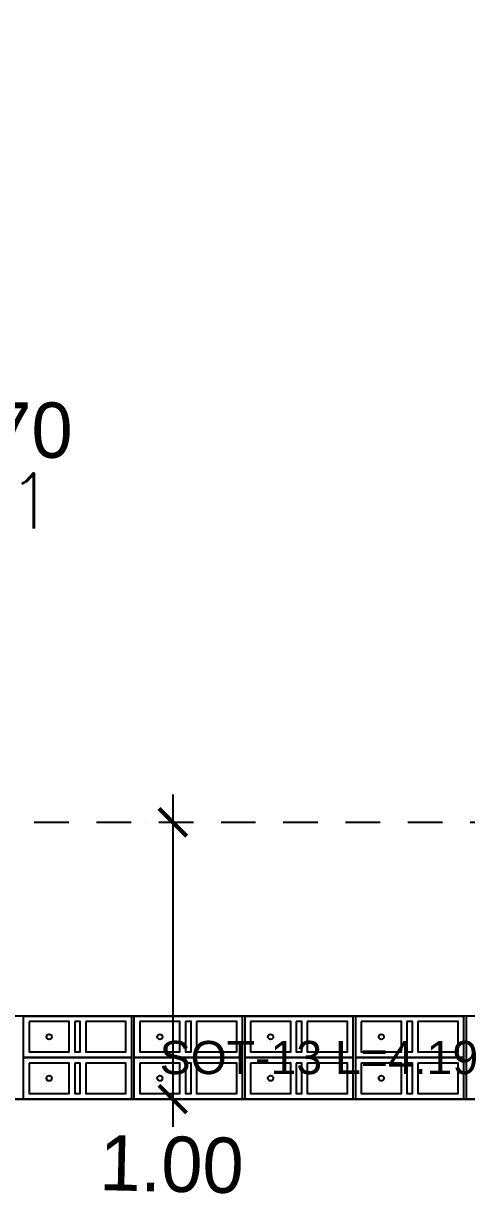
# Model space of a CAD drawing. Header units: metres. Extents: x -33.7 to 12.8, y -17.6 to 9.1.
# Drawn here: x -1.573 to 0.027, y -4.137 to 0.122 of the extents above; entities that cross this region are included whole.
import ezdxf
from ezdxf.enums import TextEntityAlignment as Align

# ---------------------------------------------------------------- set-up
doc = ezdxf.new("R2010")
doc.units = ezdxf.units.M
doc.linetypes.add('HIDDEN', pattern=[0.375, 0.25, -0.125])
for name, color, linetype in [('BLOCK251', 1, 'Continuous'), ('CIMIENTO 004', 4, 'Continuous'), ('COTAS', 1, 'Continuous'), ('CUANT-MUROS-TEXTO', 7, 'Continuous'), ('S-cotas 001', 1, 'Continuous'), ('SOT Muro de contencion de 30cm', 6, 'Continuous'), ('TEX5', 4, 'Continuous'), ('ZAPATA', 6, 'Continuous')]:
    doc.layers.add(name, color=color, linetype=linetype)
doc.styles.add('ROMANS', font='romans')
doc.styles.add('ROTULOS', font='GOTHIC.TTF')
doc.styles.get("Standard").update_dxf_attribs({"font": 'arial.ttf'})
doc.dimstyles.new('DIM_100_2', dxfattribs={"dimtxt": 0.2, "dimasz": 0.1, "dimexe": 0.1, "dimexo": 0.1, "dimgap": 0.15, "dimtad": 1, "dimtxsty": 'ROTULOS', "dimblk": 'ARCHTICK', "dimcen": 0.1, "dimdle": 0.1, "dimclrd": 256, "dimclre": 256, "dimclrt": 1, "dimaunit": 1, "dimadec": 3, "dimazin": 3, "dimtfac": 1, "dimtix": 1, "dimtmove": 2, "dimatfit": 0, "dimldrblk": 'FLECHA', "dimfxl": 0.25, "dimtvp": 1, "dimlwd": -1, "dimlwe": -1})

# ---------------------------------------------------------------- blocks, each defined once
blk = doc.blocks.new('*U130')
for points in [[(-0.075, 0.4), (0.075, 0.4), (0.075, 0.01), (-0.075, 0.01)], [(0.055, 0.38), (-0.055, 0.38), (-0.055, 0.235), (0.055, 0.235)], [(0.055, 0.215), (-0.055, 0.215), (-0.055, 0.195), (0.055, 0.195)], [(0.055, 0.175), (-0.055, 0.175), (-0.055, 0.03), (0.055, 0.03)]]:
    blk.add_lwpolyline(points, close=True)
at = {"color": 251}
blk.add_lwpolyline([(-0.075, 0), (0.075, 0)], dxfattribs=at)
at = {"color": 3}
blk.add_circle((0, 0.3075), 0.00953, dxfattribs=at)
blk = doc.blocks.new('*U131')
for points in [[(-0.075, 0.4), (0.075, 0.4), (0.075, 0.01), (-0.075, 0.01)], [(0.055, 0.38), (-0.055, 0.38), (-0.055, 0.235), (0.055, 0.235)], [(0.055, 0.215), (-0.055, 0.215), (-0.055, 0.195), (0.055, 0.195)], [(0.055, 0.175), (-0.055, 0.175), (-0.055, 0.03), (0.055, 0.03)]]:
    blk.add_lwpolyline(points, close=True)
at = {"color": 251}
blk.add_lwpolyline([(-0.075, 0), (0.075, 0)], dxfattribs=at)
at = {"color": 3}
blk.add_circle((0, 0.3075), 0.00953, dxfattribs=at)
blk = doc.blocks.new('*U132')
for points in [[(-0.075, 0.4), (0.075, 0.4), (0.075, 0.01), (-0.075, 0.01)], [(0.055, 0.38), (-0.055, 0.38), (-0.055, 0.235), (0.055, 0.235)], [(0.055, 0.215), (-0.055, 0.215), (-0.055, 0.195), (0.055, 0.195)], [(0.055, 0.175), (-0.055, 0.175), (-0.055, 0.03), (0.055, 0.03)]]:
    blk.add_lwpolyline(points, close=True)
at = {"color": 251}
blk.add_lwpolyline([(-0.075, 0), (0.075, 0)], dxfattribs=at)
at = {"color": 3}
blk.add_circle((0, 0.3075), 0.00953, dxfattribs=at)
blk = doc.blocks.new('*U133')
for points in [[(-0.075, 0.4), (0.075, 0.4), (0.075, 0.01), (-0.075, 0.01)], [(0.055, 0.38), (-0.055, 0.38), (-0.055, 0.235), (0.055, 0.235)], [(0.055, 0.215), (-0.055, 0.215), (-0.055, 0.195), (0.055, 0.195)], [(0.055, 0.175), (-0.055, 0.175), (-0.055, 0.03), (0.055, 0.03)]]:
    blk.add_lwpolyline(points, close=True)
at = {"color": 251}
blk.add_lwpolyline([(-0.075, 0), (0.075, 0)], dxfattribs=at)
at = {"color": 3}
blk.add_circle((0, 0.3075), 0.00953, dxfattribs=at)
blk = doc.blocks.new('_ArchTick')
at = {"color": 0, "linetype": 'ByBlock', "lineweight": -2, "const_width": 0.15}
blk.add_lwpolyline([(-0.5, -0.5), (0.5, 0.5)], dxfattribs=at)
blk = doc.blocks.new('*D422')
at = {"layer": 'COTAS', "transparency": 16777216}
for p, q in [((-3.0093, -1.5003), (-2.1093, -1.5003)), ((-2.9093, -1.6003), (-2.9093, -1.6003)), ((-2.2093, -1.6003), (-2.2093, -1.6003))]:
    blk.add_line(p, q, dxfattribs=at)
at = {"layer": 'Defpoints', "color": 0, "transparency": 16777216}
for p in [(-2.9093, -1.5003), (-2.2093, -1.5003), (-2.2093, -1.5003)]:
    blk.add_point(p, dxfattribs=at)
at = {"layer": 'COTAS', "linetype": 'ByBlock', "transparency": 16777216, "xscale": 0.1, "yscale": 0.1, "zscale": 0.1, "rotation": 180}
blk.add_blockref('_ArchTick', (-2.9093, -1.5003), dxfattribs=at)
at = {"layer": 'COTAS', "linetype": 'ByBlock', "transparency": 16777216, "xscale": 0.1, "yscale": 0.1, "zscale": 0.1}
blk.add_blockref('_ArchTick', (-2.2093, -1.5003), dxfattribs=at)
at = {"layer": 'COTAS', "color": 1, "transparency": 16777216, "insert": (-1.6558, -1.3481), "char_height": 0.2, "attachment_point": 5, "style": 'ROTULOS'}
blk.add_mtext('\\A1;0.70', dxfattribs=at)
blk = doc.blocks.new('FLECHA')
h = blk.add_hatch(color=256)
edge = h.paths.add_edge_path()
edge.add_line((-0.76, -0.716), (-0.346, 0))
edge.add_line((-0.346, 0), (-0.76, 0.716))
edge.add_arc((-0.63, 0.791), 0.15, 30, 210, ccw=False)
edge.add_line((-0.5, 0.866), (0, 0))
edge.add_line((0, 0), (-0.5, -0.866))
edge.add_arc((-0.63, -0.791), 0.15, 150, 330, ccw=False)
blk.add_line((-0.346, 0), (-1.83, 0))
blk.add_lwpolyline([(-0.76, -0.716), (-0.346, 0), (-0.76, 0.716, -1), (-0.5, 0.866), (0, 0), (-0.5, -0.866, -1)], format="xyb", close=True)
blk = doc.blocks.new('*D432')
at = {"layer": 'Defpoints', "color": 0, "transparency": 16777216}
for p in [(-1.0338, -2.7636), (-1.0338, -3.7636), (-1.0338, -3.7636)]:
    blk.add_point(p, dxfattribs=at)
at = {"layer": 'S-cotas 001', "transparency": 16777216}
for p, q in [((-1.0338, -2.6636), (-1.0338, -3.8636)), ((-1.1338, -2.7636), (-1.1338, -2.7636)), ((-1.1338, -3.7636), (-1.1338, -3.7636))]:
    blk.add_line(p, q, dxfattribs=at)
at = {"layer": 'S-cotas 001', "linetype": 'ByBlock', "transparency": 16777216, "xscale": 0.1, "yscale": 0.1, "zscale": 0.1}
for p, rotation in [((-1.0338, -2.7636), 90), ((-1.0338, -3.7636), 270)]:
    blk.add_blockref('_ArchTick', p, dxfattribs=dict(at, rotation=rotation))
at = {"layer": 'S-cotas 001', "color": 1, "transparency": 16777216, "insert": (-1.0377, -3.9999), "char_height": 0.2, "attachment_point": 5, "rotation": 358.7095, "style": 'ROTULOS'}
blk.add_mtext('\\A1;1.00', dxfattribs=at)

msp = doc.modelspace()

# ---------------------------------------------------------------- linework, layer by layer
at = {"layer": 'CIMIENTO 004', "linetype": 'HIDDEN', "ltscale": 0.5}
msp.add_lwpolyline([(-4.5093, -0.2387), (-2.2093, -0.2387), (-2.2093, -2.7636), (1.439, -2.7636)], dxfattribs=at)
at = {"layer": 'CIMIENTO 004'}
msp.add_lwpolyline([(-10.0922, -3.7636), (1.489, -3.7636)], dxfattribs=at)
at = {"layer": 'SOT Muro de contencion de 30cm'}
msp.add_lwpolyline([(-2.6, -3.7636), (1.589, -3.7636), (1.589, -3.4636), (-2.6, -3.4636)], close=True, dxfattribs=at)
at = {"layer": 'ZAPATA'}
msp.add_lwpolyline([(1.889, 3.3291), (1.889, -3.7636), (-4.6593, -3.7636)], dxfattribs=at)

# ---------------------------------------------------------------- block references
at = {"layer": 'BLOCK251', "rotation": 90.00000000000017}
for name, p in [('*U130', (-1.1727, -3.5386)), ('*U131', (-0.7727, -3.5386)), ('*U132', (-0.3727, -3.5386)), ('*U133', (0.0273, -3.5386)), ('*U130', (-1.1727, -3.6886)), ('*U131', (-0.7727, -3.6886)), ('*U132', (-0.3727, -3.6886)), ('*U133', (0.0273, -3.6886))]:
    msp.add_blockref(name, p, dxfattribs=at)

# ---------------------------------------------------------------- texts
at = {"layer": 'CUANT-MUROS-TEXTO'}
msp.add_text('SOT-13 L=4.19', height=0.12, dxfattribs=at).set_placement((-0.5055, -3.6136), align=Align.MIDDLE_CENTER)
at = {"layer": 'TEX5', "style": 'ROMANS'}
msp.add_text('CC1', height=0.2, dxfattribs=at).set_placement((-1.459, -1.7023), align=Align.RIGHT)

# ---------------------------------------------------------------- dimensions: what is measured, and where the dimension line sits
at = {"layer": 'COTAS'}
dim = msp.add_linear_dim(base=(-2.2093, -1.5003), p1=(-2.9093, -1.5003), p2=(-2.2093, -1.5003), angle=0, dimstyle='DIM_100_2', dxfattribs=at)
dim.commit()
dim.dimension.update_dxf_attribs({"geometry": '*D422', "text_midpoint": (-1.6558, -1.3481), "dimtype": 161})
at = {"layer": 'S-cotas 001'}
dim = msp.add_linear_dim(base=(-1.0338, -3.7636), p1=(-1.0338, -2.7636), p2=(-1.0338, -3.7636), angle=90, dimstyle='DIM_100_2', dxfattribs=at)
dim.commit()
dim.dimension.update_dxf_attribs({"geometry": '*D432', "text_midpoint": (-1.0377, -3.9999), "dimtype": 160, "text_rotation": 358.7095})

doc.saveas('drawing.dxf')
